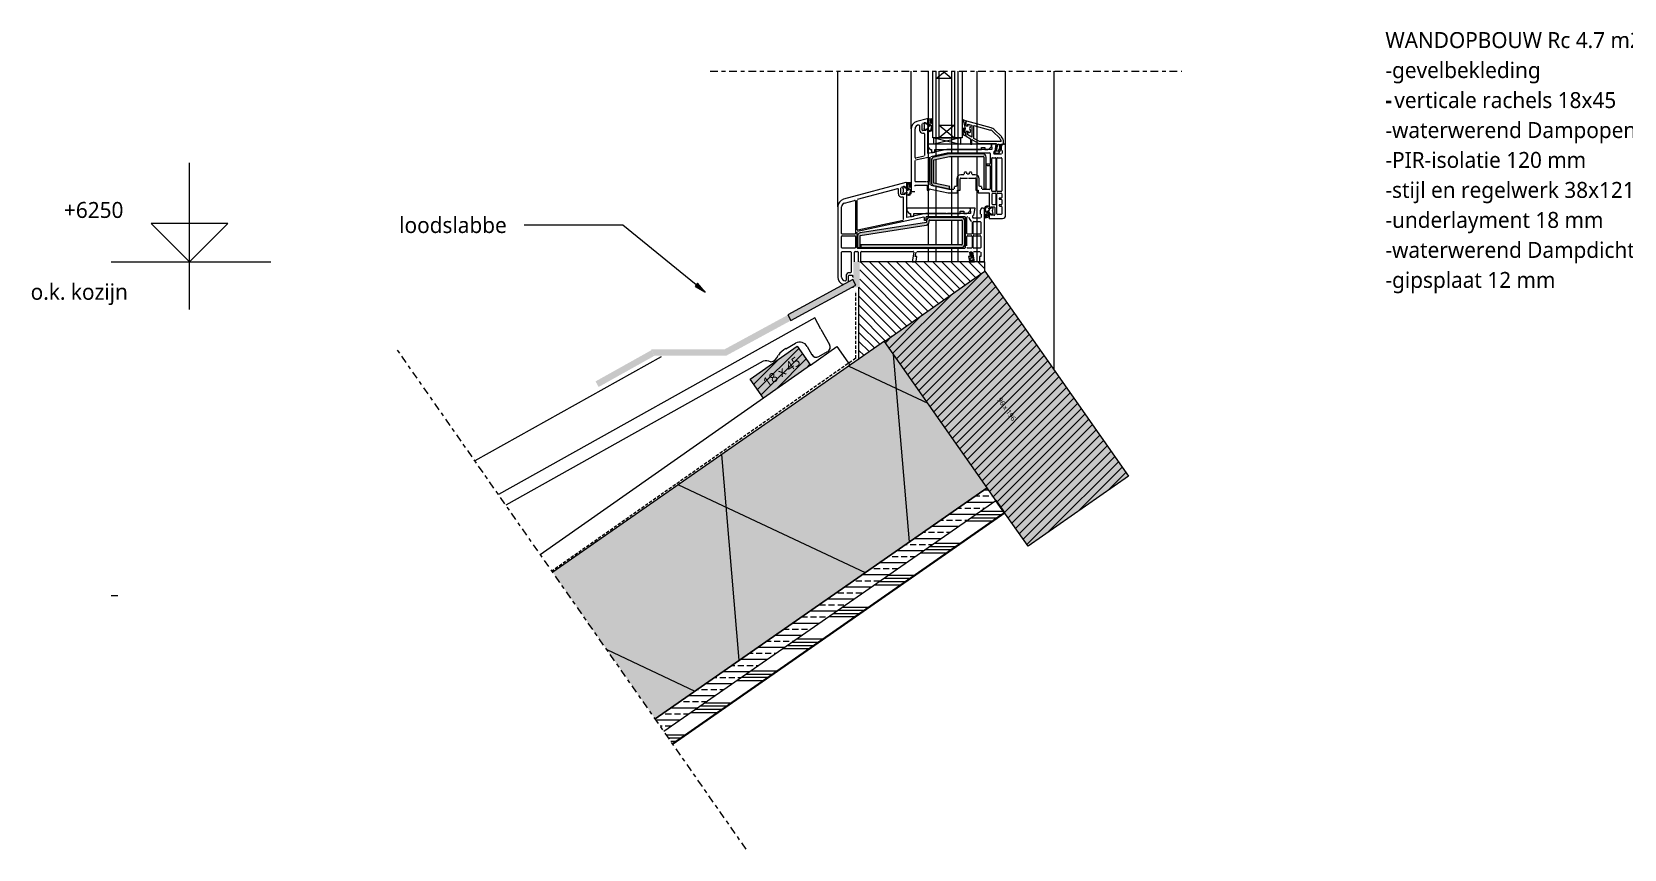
# Model space of a CAD drawing. Header units: millimetres. Extents: x 1813 to 34621, y -2347 to 13791.
# Drawn here: x 2631 to 3878, y -2347 to -1707 of the extents above; entities that cross this region are included whole.
import ezdxf

# ---------------------------------------------------------------- set-up
doc = ezdxf.new("R2010")
doc.units = ezdxf.units.MM
doc.linetypes.add('MV_center', pattern=[15, 6, -3, 3, -3])
doc.linetypes.add('MV_hidden', pattern=[3.75, 2.5, -1.25])
for name, color, linetype, lineweight in [('A-ANNO-NOTE', 131, 'Continuous', 18), ('A-DETL', 90, 'Continuous', 13), ('A-DETL-GENF', 92, 'Continuous', 18), ('A-DETL-MEDM', 33, 'Continuous', 18), ('A-DETL-THIN', 151, 'Continuous', 18), ('G-ANNO-TEXT', 231, 'Continuous', 13)]:
    doc.layers.add(name, color=color, linetype=linetype, lineweight=lineweight)
doc.styles.add('Segoe UI', font='segoeui.ttf', dxfattribs={"height": 7.5})
doc.styles.add('Segoe UI_1', font='segoeui.ttf', dxfattribs={"height": 4})
doc.styles.add('Segoe UI_3', font='segoeui.ttf', dxfattribs={"height": 12.5})
doc.styles.add('Segoe UI_B', font='segoeui.ttf', dxfattribs={"height": 12.5})

# ---------------------------------------------------------------- blocks, each defined once
blk = doc.blocks.new('31 dubbel_glas - Type 1-3439588-Details Verbouwingen')
at = {"layer": 'A-DETL-GENF', "lineweight": 13}
for p, q in [((16.4, 23), (27.6, 23)), ((16.4, 17), (27.6, 17)), ((29.6, 23), (46.4, 23)), ((29.6, 17), (49.1, 17)), ((51, 23), (165.8, 23)), ((51.1, 17), (75.6, 17)), ((77.6, 17), (96.7, 17)), ((98.8, 17), (165.8, 17)), ((160, 5), (160, 17)), ((160, 17), (165.8, 10.1)), ((27.6, 5), (16.4, 5)), ((27.6, 0), (16.4, 0)), ((49.1, 5), (29.6, 5)), ((49.1, 0), (29.6, 0)), ((98.9, 5), (51.1, 5)), ((98.9, 0), (51.1, 0)), ((165.8, 5), (100.9, 5)), ((165.8, 0), (100.9, 0)), ((160, 5), (165.8, 11.9))]:
    blk.add_line(p, q, dxfattribs=at)
blk = doc.blocks.new('42 isolatie - Type 1-V149-Details Verbouwingen')
at = {"layer": 'A-DETL-GENF'}
blk.add_hatch(color=256, dxfattribs=at).paths.add_polyline_path([(50.9, 0.8), (367.7, 0.8), (367.2, 140.8), (50.6, 140.8), (50.8, 35.3)])
at = {"layer": 'A-DETL-GENF', "lineweight": 13}
h = blk.add_hatch(dxfattribs=at)
h.set_pattern_fill('FP_5', color=256, style=0, pattern_type=2)
h.set_pattern_definition([(60, (-857.8, 704), (-121.936, 70.4), []), (120, (-857.8, 704), (-121.936, -70.4), [])])
h.paths.add_polyline_path([(50.9, 0.8), (367.7, 0.8), (367.2, 140.8), (50.6, 140.8), (50.8, 35.3)])
at = {"layer": 'A-DETL-GENF'}
for p, q in [((367.3, 140.8), (50.6, 140.8)), ((367.3, 140.8), (50.6, 140.8)), ((50.9, 0.8), (367.7, 0.8))]:
    blk.add_line(p, q, dxfattribs=at)
blk = doc.blocks.new('00 hout_rechthoekig_sls - Vuren 96x196-V150-Details Verbouwingen')
at = {"layer": 'A-DETL-GENF', "lineweight": 13}
blk.add_hatch(color=256, dxfattribs=at).paths.add_polyline_path([(196, -96), (196, 0), (0, 0), (0, -96), (164, -96)])
at = {"layer": 'A-DETL-MEDM', "lineweight": 13}
h = blk.add_hatch(dxfattribs=at)
h.set_pattern_fill('FP_225', color=256, style=0, pattern_type=2)
h.set_pattern_definition([(100.004, (-3488.812, -1680.423), (-4.923978, -0.8685846), [])])
h.paths.add_polyline_path([(196, -96), (196, 0), (0, 0), (0, -96), (164, -96)])
at = {"layer": 'A-DETL-MEDM'}
for p, q in [((0, 0), (196, 0)), ((0, -96), (0, 0)), ((196, 0), (196, -96)), ((196, 0), (196, -96)), ((196, 0), (196, -96)), ((140.1, -96), (0, -96)), ((140.1, -96), (0, -96)), ((152.1, -96), (140.1, -96)), ((152.1, -96), (140.1, -96)), ((196, -96), (152.1, -96)), ((196, -96), (152.1, -96))]:
    blk.add_line(p, q, dxfattribs=at)
blk = doc.blocks.new('31 dubbel_glas - Type 1-V151-Details Verbouwingen')
at = {"layer": 'A-DETL-GENF', "lineweight": 13}
for p, q in [((67, 23), (119.3, 23)), ((67, 17), (119.3, 17)), ((109.3, 5), (109.3, 17)), ((109.3, 17), (119.3, 5)), ((109.3, 5), (119.3, 17)), ((119.3, 23), (119.3, 0)), ((119.3, 5), (67, 5)), ((119.3, 0), (67, 0))]:
    blk.add_line(p, q, dxfattribs=at)
blk = doc.blocks.new('33 sparing - Type 1-4933726-Details Verbouwingen')
at = {"layer": 'A-DETL-GENF'}
for p, q in [((0, 5), (21, 5)), ((0, 0), (0, 5)), ((0, 5), (21, 0)), ((21, 5), (0, 0)), ((21, 0), (0, 0)), ((21, 5), (21, 0))]:
    blk.add_line(p, q, dxfattribs=at)
blk = doc.blocks.new('21 Line_Finishing - Lead-V153-Details Verbouwingen')
at = {"layer": 'A-DETL-GENF', "lineweight": 13}
blk.add_hatch(color=256, dxfattribs=at).paths.add_polyline_path([(20, 1.9), (20, 5), (0, 5), (0, 0), (15, 0), (18.4, 1.9), (19.5, 0), (20, 0)])
blk = doc.blocks.new('21 Line_Finishing - Lead-V154-Details Verbouwingen')
at = {"layer": 'A-DETL-GENF', "lineweight": 13}
blk.add_hatch(color=256, dxfattribs=at).paths.add_polyline_path([(0, 0), (57.9, 0), (57.9, 5), (1.3, 5), (2.4, 4.4)])
blk = doc.blocks.new('21 Line_Finishing - Lead-3439738-Details Verbouwingen')
at = {"layer": 'A-DETL-GENF', "lineweight": 13}
blk.add_hatch(color=256, dxfattribs=at).paths.add_polyline_path([(0, 0), (0, -5), (58.5, -5), (58.5, -4.4), (56, 0)])
blk = doc.blocks.new('47 dakpan - Type 1-V155-Details Verbouwingen')
at = {"layer": 'A-DETL-GENF', "lineweight": 13}
blk.add_line((-115.9, 52.3), (-282.2, 66.9), dxfattribs=at)
at = {"layer": 'A-DETL-MEDM'}
for p, q in [((0.9, 10), (-281.8, 34.7)), ((-51.6, 4.5), (-281.7, 24.6)), ((-31.4, 2.7), (-22.6, 2)), ((0, 0), (0.9, 10)), ((-16.5, -5.2), (-17.2, -12.6)), ((0, 0), (-1.2, -13.9)), ((-13.5, -16.9), (-5.6, -17.6))]:
    blk.add_line(p, q, dxfattribs=at)
for centre, radius, start, end in [((-53.8, -2.7), 7.57, 28.5437, 72.5437), ((-43.9, 8), 7.82, 244.9241, 307.5926), ((-33.2, -14.1), 17, 83.7682, 110.274), ((-23.2, -4.7), 6.67, 355, 85), ((-13.2, -12.9), 4, 175, 265), ((-5.2, -13.6), 4, 265, 355)]:
    blk.add_arc(centre, radius, start, end, dxfattribs=at)
blk = doc.blocks.new('00 hout_rechthoekig_sls - Vuren Gewolmaniseerd 18x45-V156-Details Verbouwingen')
at = {"layer": 'A-DETL-GENF', "lineweight": 13}
blk.add_hatch(color=256, dxfattribs=at).paths.add_polyline_path([(0, -18), (45, -18), (45, 0), (0, 0)])
at = {"layer": 'A-DETL-MEDM', "lineweight": 13}
h = blk.add_hatch(dxfattribs=at)
h.set_pattern_fill('FP_226', color=256, style=0, pattern_type=2)
h.set_pattern_definition([(10, (-1480.966, 3452.882), (-0.868241, 4.924039), [])])
h.paths.add_polyline_path([(0, -18), (45, -18), (45, 0), (0, 0)])
at = {"layer": 'A-DETL-MEDM'}
for p, q in [((0, 0), (45, 0)), ((0, -18), (0, 0)), ((45, 0), (45, -18)), ((45, 0), (45, -18)), ((45, 0), (45, -18)), ((45, -18), (0, -18)), ((45, -18), (0, -18))]:
    blk.add_line(p, q, dxfattribs=at)
blk = doc.blocks.new('21 Line_Finishing - Lead-V157-Details Verbouwingen')
at = {"layer": 'A-DETL-GENF', "lineweight": 13}
blk.add_hatch(color=256, dxfattribs=at).paths.add_polyline_path([(50, 0), (0, 0), (0, -5), (50, -5)])
blk = doc.blocks.new('NLRS_00_DI_maskeer - Type 1-4234728-Details Verbouwingen')
at = {"layer": 'A-DETL-GENF', "linetype": 'MV_center'}
blk.add_line((-100, 0), (379.9, 0), dxfattribs=at)
blk = doc.blocks.new('NLRS_00_DI_maskeer - Type 1-5094344-Details Verbouwingen')
at = {"layer": 'A-DETL-GENF', "linetype": 'MV_center'}
blk.add_line((-100, 0), (269.5, 0), dxfattribs=at)

msp = doc.modelspace()

# ---------------------------------------------------------------- hatches: boundary and pattern name
at = {"layer": 'A-DETL-GENF'}
for points in [[(3378.5, -1830), (3378.5, -1805), (3378.4, -1804.3), (3378.2, -1803.7), (3377.8, -1803.2), (3377.2, -1802.8), (3376.6, -1802.6), (3376, -1802.5), (3349.4, -1802.5), (3337.5, -1805), (3336.9, -1805.2), (3336.4, -1805.5), (3336, -1805.9), (3335.7, -1806.4), (3335.6, -1806.9), (3335.5, -1807.5), (3335.5, -1825), (3335.6, -1825.5), (3335.7, -1826.1), (3336, -1826.6), (3336.4, -1826.9), (3336.9, -1827.2), (3337.5, -1827.4), (3349.5, -1830), (3349.9, -1828), (3337.5, -1825.4), (3337.5, -1807.1), (3349.6, -1804.5), (3376.1, -1804.5), (3376.3, -1804.6), (3376.5, -1804.8), (3376.5, -1805), (3376.5, -1830)], [(3359.2, -1875.8), (3359.8, -1875.7), (3360.4, -1875.4), (3360.9, -1875), (3361.3, -1874.5), (3361.6, -1873.9), (3361.7, -1873.3), (3361.7, -1854.8), (3361.6, -1854.1), (3361.3, -1853.5), (3360.9, -1853), (3360.4, -1852.6), (3359.8, -1852.4), (3359.2, -1852.3), (3334.2, -1852.3), (3333.5, -1852.4), (3332.9, -1852.6), (3332.4, -1853), (3332, -1853.5), (3331.7, -1854.1), (3331.7, -1854.8), (3331.7, -1856.3), (3279.8, -1864.4), (3279.2, -1864.6), (3278.7, -1864.9), (3278.3, -1865.3), (3277.9, -1865.8), (3277.7, -1866.3), (3277.7, -1866.9), (3277.7, -1875.8), (3279.7, -1875.8), (3279.7, -1866.5), (3331.5, -1858.3), (3332.1, -1858.2), (3332.6, -1857.9), (3333.1, -1857.5), (3333.4, -1857), (3333.6, -1856.4), (3333.7, -1855.8), (3333.7, -1854.6), (3333.8, -1854.4), (3334, -1854.3), (3334.2, -1854.3), (3359.3, -1854.3), (3359.5, -1854.4), (3359.6, -1854.6), (3359.7, -1854.8), (3359.6, -1873.4), (3359.5, -1873.6), (3359.3, -1873.8), (3359.2, -1873.8), (3280.2, -1873.8), (3280.2, -1875.8)], [(3225.4, -1933.1), (3276.3, -1905.4), (3273.9, -1901), (3223, -1928.7)]]:
    msp.add_hatch(color=7, dxfattribs=at).paths.add_polyline_path(points)
at = {"layer": 'A-DETL-GENF', "lineweight": 13}
h = msp.add_hatch(dxfattribs=at)
h.set_pattern_fill('FP_17', color=250, style=0, pattern_type=2)
h.set_pattern_definition([(135, (0, 0), (-3.535534, -3.535534), [])])
h.paths.add_polyline_path([(3278.5, -1963.5), (3299.1, -1949.1), (3377.5, -1894.3), (3377.5, -1887), (3279.4, -1887), (3279.4, -1907), (3278.5, -1907), (3278.5, -1949.1)])
h = msp.add_hatch(dxfattribs=at)
h.set_pattern_fill('FP_11', color=250, style=0, pattern_type=2)
h.set_pattern_definition([(0, (0, 0), (0, 9.476), []), (0, (0, 4.738), (0, 9.476), [4.738, -2.369])])
h.paths.add_polyline_path([(3126, -2254.8), (3386, -2073.9), (3379.2, -2064.1), (3119.1, -2245)])
h = msp.add_hatch(dxfattribs=at)
h.set_pattern_fill('FP_9', color=254, style=0, pattern_type=2)
h.set_pattern_definition([(0, (0, 10), (0, 25), []), (0, (0, 12.5), (0, 25), []), (0, (0, 15), (0, 25), []), (0, (0, 17.5), (0, 25), [])])
h.paths.add_polyline_path([(3132.9, -2264.7), (3392.9, -2083.8), (3386, -2073.9), (3126, -2254.8)])
at = {"layer": 'G-ANNO-TEXT'}
msp.add_hatch(color=39, dxfattribs=at).paths.add_polyline_path([(3158.4, -1910.7), (3152.4, -1903.8), (3150.4, -1906.3)])

# ---------------------------------------------------------------- linework, layer by layer
at = {"layer": 'A-DETL'}
for p, q in [((3262.2, -1843.9), (3262.2, -1737.6)), ((3319.7, -1782.9), (3319.7, -1737.6)), ((3371.3, -1802.5), (3371.3, -1737.6)), ((3393.7, -1814.5), (3393.7, -1737.6)), ((3332.7, -1778.3), (3331.7, -1779.3)), ((3331.7, -1782.8), (3332.7, -1783.8)), ((3332.1, -1780), (3333.6, -1778.5)), ((3333.5, -1783.4), (3332.3, -1782.2)), ((3332.4, -1781.6), (3335, -1779.8)), ((3334.8, -1779), (3332.5, -1780.7)), ((3332.7, -1775.5), (3332.7, -1778.3)), ((3336, -1775.1), (3332.9, -1775.3)), ((3333.6, -1778.5), (3333.6, -1776.1)), ((3333.8, -1776), (3334.7, -1775.9)), ((3371.3, -1887), (3371.3, -1804.5)), ((3316.2, -1828.3), (3315.2, -1829.3)), ((3315.2, -1832.8), (3316.2, -1833.8)), ((3315.6, -1830), (3317.1, -1828.5)), ((3316.9, -1833.4), (3315.7, -1832.2)), ((3318.3, -1829), (3315.9, -1830.7)), ((3315.9, -1831.6), (3318.5, -1829.8)), ((3316.2, -1825.5), (3316.2, -1828.3)), ((3319.4, -1825.1), (3316.3, -1825.3)), ((3317.1, -1828.5), (3317.1, -1826.1)), ((3317.2, -1826), (3318.1, -1825.9)), ((3380, -1844.9), (3381.2, -1846)), ((3381.7, -1845.5), (3380.7, -1844.5)), ((3381, -1846.6), (3378.4, -1848.4)), ((3378.6, -1849.2), (3381, -1847.6)), ((3379.7, -1852.3), (3378.8, -1852.4)), ((3381.3, -1848.3), (3379.8, -1849.8)), ((3379.8, -1849.8), (3379.8, -1852.1)), ((3380.7, -1850), (3381.7, -1849)), ((3380.7, -1852.8), (3380.7, -1850)), ((3261.5, -1953.4), (3271.8, -1968.2)), ((3379.2, -2064.1), (3119.1, -2245)), ((3386, -2073.9), (3379.2, -2064.1)), ((3126, -2254.8), (3386, -2073.9))]:
    msp.add_line(p, q, dxfattribs=at)
at = {"layer": 'A-DETL', "lineweight": 18}
for p, q in [((3431.7, -1971.7), (3431.7, -1737.6)), ((3319.7, -1782.9), (3319.7, -1832)), ((3322.7, -1805.3), (3322.7, -1782.9)), ((3332.1, -1775), (3324.2, -1777.1)), ((3326.2, -1780.4), (3326.2, -1783.8)), ((3328.2, -1783.8), (3328.2, -1779)), ((3328.6, -1778.5), (3331.2, -1777.8)), ((3331.2, -1777.8), (3331.2, -1779.3)), ((3331.2, -1782.8), (3331.2, -1784.3)), ((3331.7, -1779.3), (3332.7, -1778.3)), ((3332.7, -1783.8), (3331.7, -1782.8)), ((3332.7, -1778.3), (3332.7, -1775.5)), ((3332.7, -1802.3), (3332.7, -1783.8)), ((3360.2, -1776.7), (3361.2, -1778)), ((3363, -1777), (3360.9, -1776)), ((3362.6, -1777.5), (3362.6, -1780)), ((3362.6, -1780), (3362.6, -1777.5)), ((3362.6, -1780), (3363.6, -1781)), ((3363.6, -1781), (3362.6, -1780)), ((3382.3, -1782.1), (3363.2, -1777)), ((3364.1, -1781), (3364.1, -1779.1)), ((3364.1, -1779.1), (3367.1, -1779.9)), ((3367.1, -1779.9), (3367.1, -1789.3)), ((3368.9, -1790.4), (3368.9, -1780.4)), ((3368.9, -1780.4), (3381.8, -1783.8)), ((3390.4, -1789), (3384.9, -1783.6)), ((3331.2, -1784.3), (3328.7, -1784.3)), ((3328.7, -1786.3), (3329.7, -1786.3)), ((3330.2, -1786.8), (3330.2, -1803.9)), ((3379.7, -1795), (3332.7, -1795)), ((3332.7, -1795), (3332.7, -1797.1)), ((3360.4, -1787.1), (3360.9, -1787.8)), ((3361.6, -1785), (3361.6, -1786.4)), ((3363.6, -1784.5), (3362.6, -1785.5)), ((3362.6, -1785.5), (3363.6, -1784.5)), ((3362.6, -1785.5), (3362.6, -1788.3)), ((3362.6, -1788.1), (3362.6, -1785.5)), ((3362.9, -1788.7), (3366.1, -1790.6)), ((3364.1, -1787.6), (3364.1, -1784.5)), ((3367.1, -1789.3), (3364.1, -1787.6)), ((3366.1, -1790.6), (3366.1, -1795)), ((3366.1, -1795), (3367.1, -1795)), ((3367.1, -1795), (3367.1, -1791.2)), ((3367.1, -1791.2), (3372.8, -1794.5)), ((3373.2, -1792.9), (3368.9, -1790.4)), ((3372.8, -1794.5), (3386.4, -1794.5)), ((3390.3, -1792.9), (3373.2, -1792.9)), ((3382.5, -1795), (3379.7, -1795)), ((3386.4, -1795), (3382.5, -1795)), ((3382.5, -1795), (3382.8, -1799.1)), ((3382.6, -1796.7), (3382.5, -1795)), ((3383.7, -1784.9), (3389.1, -1790.3)), ((3386.4, -1794.5), (3385.2, -1801.4)), ((3385.5, -1800.5), (3386.4, -1795)), ((3386.5, -1800.7), (3387.6, -1795)), ((3387.6, -1795), (3388.7, -1795)), ((3388.7, -1795), (3389, -1798.2)), ((3390.3, -1798.5), (3389.9, -1794.9)), ((3389.9, -1794.9), (3392.1, -1795)), ((3391.2, -1795), (3390.2, -1796.8)), ((3392.7, -1795), (3391.2, -1795)), ((3392.1, -1795), (3392.1, -1793.3)), ((3393.7, -1850.5), (3393.7, -1796)), ((3322.7, -1823.8), (3322.7, -1807.6)), ((3323.1, -1807.1), (3332.9, -1805)), ((3329.8, -1804.4), (3323.3, -1805.8)), ((3332.7, -1797.1), (3334.7, -1799.1)), ((3347.7, -1799.1), (3332.7, -1802.3)), ((3333.5, -1805.5), (3333.5, -1823.8)), ((3334.7, -1799.1), (3335.7, -1799.1)), ((3334.7, -1826.8), (3334.7, -1805)), ((3335.1, -1804.5), (3348, -1801.8)), ((3335.5, -1807.5), (3335.5, -1825)), ((3335.7, -1799.1), (3335.7, -1801.7)), ((3335.7, -1801.7), (3338.2, -1801.2)), ((3349.4, -1802.5), (3337.5, -1805)), ((3337.5, -1807.1), (3349.6, -1804.5)), ((3337.5, -1825.4), (3337.5, -1807.1)), ((3338.2, -1801.2), (3338.2, -1799.1)), ((3338.2, -1799.1), (3374.7, -1799.1)), ((3382.8, -1799.1), (3347.7, -1799.1)), ((3348, -1801.8), (3381.1, -1801.8)), ((3376, -1802.5), (3349.4, -1802.5)), ((3349.6, -1804.5), (3376, -1804.5)), ((3374.7, -1799.1), (3374.7, -1797.5)), ((3374.7, -1797.5), (3377.5, -1797.5)), ((3376.5, -1805), (3376.5, -1830)), ((3377.5, -1797.5), (3377.5, -1799.1)), ((3377.5, -1799.1), (3379.7, -1799.1)), ((3378.5, -1830), (3378.5, -1805)), ((3380.2, -1799.1), (3382.6, -1796.7)), ((3381.6, -1802.3), (3381.6, -1810)), ((3382.8, -1831.5), (3382.8, -1806)), ((3383.3, -1805.5), (3385.4, -1805.5)), ((3390.4, -1802.8), (3384.8, -1802.8)), ((3385.7, -1802), (3388.3, -1802)), ((3385.9, -1806), (3385.9, -1831.5)), ((3386.7, -1831.5), (3386.7, -1806)), ((3387.2, -1805.5), (3390.2, -1805.5)), ((3389, -1798.2), (3387.4, -1801)), ((3388.3, -1802), (3390.3, -1798.5)), ((3390.2, -1796.8), (3390.2, -1799.8)), ((3390.7, -1806), (3390.7, -1831.5)), ((3390.9, -1799.8), (3390.9, -1802.3)), ((2754.4, -1924.4), (2754.4, -1809.4)), ((3361, -1818.8), (3358.6, -1818.8)), ((3361.2, -1817), (3361.2, -1818.5)), ((3363, -1816.8), (3361.5, -1816.8)), ((3363.2, -1818.2), (3363.2, -1817)), ((3365, -1818.5), (3363.5, -1818.5)), ((3365.2, -1817), (3365.2, -1818.2)), ((3367, -1816.8), (3365.5, -1816.8)), ((3367.2, -1818.5), (3367.2, -1817)), ((3369.8, -1818.8), (3367.5, -1818.8)), ((3381.1, -1810.5), (3379.3, -1810.5)), ((3379.3, -1811.5), (3381.1, -1811.5)), ((3381.6, -1812), (3381.6, -1829.8)), ((3315.5, -1825), (3266.6, -1838.1)), ((3309, -1829.8), (3277.5, -1838.3)), ((3309.7, -1833.8), (3309.7, -1830.3)), ((3311.7, -1833.8), (3311.7, -1829)), ((3312, -1828.5), (3314.7, -1827.8)), ((3314.7, -1827.8), (3314.7, -1829.3)), ((3314.7, -1832.8), (3314.7, -1834.3)), ((3315.2, -1829.3), (3316.2, -1828.3)), ((3316.2, -1833.8), (3315.2, -1832.8)), ((3316.2, -1828.3), (3316.2, -1825.5)), ((3319.7, -1832), (3322.5, -1832)), ((3322.7, -1827.8), (3322.7, -1827)), ((3322.7, -1827), (3332.2, -1827)), ((3331.1, -1824.3), (3323.2, -1824.3)), ((3333, -1824.3), (3331.7, -1824.3)), ((3332.2, -1827), (3332.2, -1831)), ((3332.2, -1831), (3333.7, -1831)), ((3333.7, -1831), (3333.7, -1829.8)), ((3333.7, -1829.8), (3348.8, -1833)), ((3349.1, -1830.3), (3335.1, -1827.3)), ((3349.9, -1828), (3337.5, -1825.4)), ((3337.5, -1827.4), (3349.5, -1830)), ((3348.8, -1833), (3356.1, -1833)), ((3353.2, -1830.3), (3349.1, -1830.3)), ((3349.5, -1830), (3349.9, -1828)), ((3353.4, -1828.3), (3353.4, -1830)), ((3355.2, -1828.1), (3353.7, -1828.1)), ((3355.4, -1822), (3355.4, -1827.8)), ((3356.1, -1833), (3356.1, -1830.8)), ((3356.1, -1830.8), (3358.1, -1830.8)), ((3358.1, -1830.8), (3358.1, -1822)), ((3358.6, -1821.5), (3363.9, -1821.5)), ((3364.6, -1821.5), (3369.8, -1821.5)), ((3370.3, -1822), (3370.3, -1830.8)), ((3370.3, -1830.8), (3372.3, -1830.8)), ((3372.3, -1830.8), (3372.3, -1833)), ((3372.3, -1833), (3380.7, -1833)), ((3373, -1827.8), (3373, -1822)), ((3374.8, -1828.1), (3373.3, -1828.1)), ((3375, -1830), (3375, -1828.3)), ((3381.1, -1830.3), (3375.3, -1830.3)), ((3376.5, -1830), (3378.5, -1830)), ((3380.7, -1833), (3380.7, -1844.5)), ((3385.4, -1832), (3383.3, -1832)), ((3383.7, -1833.4), (3385.4, -1833.4)), ((3390.2, -1832), (3387.2, -1832)), ((3387.2, -1833.4), (3390.2, -1833.4)), ((3262.2, -1843.9), (3262.2, -1899)), ((3265.2, -1864.9), (3265.2, -1843.9)), ((3267.4, -1841), (3275.3, -1838.9)), ((3276, -1839.4), (3276, -1864.9)), ((3277.2, -1838.8), (3277.2, -1861.5)), ((3314.7, -1834.3), (3312.2, -1834.3)), ((3313.2, -1836.3), (3312.2, -1836.3)), ((3313.7, -1853.9), (3313.7, -1836.8)), ((3316.2, -1852.3), (3316.2, -1833.8)), ((3363.2, -1845), (3316.2, -1845)), ((3316.2, -1845), (3316.2, -1847.1)), ((3365.9, -1845), (3363.2, -1845)), ((3366.1, -1846.7), (3365.9, -1845)), ((3369.9, -1845), (3365.9, -1845)), ((3365.9, -1845), (3366.3, -1849.1)), ((3368.9, -1850.5), (3369.9, -1845)), ((3374.7, -1845), (3373.7, -1846.8)), ((3376.2, -1845), (3374.7, -1845)), ((3377.2, -1887), (3377.2, -1846)), ((3380.7, -1844.5), (3381.7, -1845.5)), ((3382.2, -1845.5), (3382.2, -1844)), ((3382.2, -1844), (3384.7, -1844)), ((3383.2, -1841.9), (3383.2, -1833.9)), ((3385.4, -1842.4), (3383.7, -1842.4)), ((3385.2, -1844.5), (3385.2, -1850.1)), ((3385.9, -1833.9), (3385.9, -1841.9)), ((3386.7, -1849.5), (3386.7, -1833.9)), ((3390.2, -1837.1), (3389.1, -1837.1)), ((3389.1, -1838.1), (3390.2, -1838.1)), ((3390.2, -1842.4), (3389.1, -1842.4)), ((3389.1, -1843.4), (3390.2, -1843.4)), ((3390.7, -1833.9), (3390.7, -1836.6)), ((3390.7, -1838.6), (3390.7, -1841.9)), ((3390.7, -1843.9), (3390.7, -1849.5)), ((2784.4, -1857), (2724.4, -1857)), ((2724.4, -1857), (2754.4, -1887)), ((2754.4, -1887), (2784.4, -1857)), ((3329.6, -1852.2), (3277.6, -1863.2)), ((3277.8, -1862), (3313.3, -1854.4)), ((3279.7, -1866.5), (3331.5, -1858.3)), ((3331.7, -1856.3), (3279.8, -1864.4)), ((3316.2, -1847.1), (3318.2, -1849.1)), ((3331.2, -1849.1), (3316.2, -1852.3)), ((3318.2, -1849.1), (3319.2, -1849.1)), ((3319.2, -1849.1), (3319.2, -1851.7)), ((3319.2, -1851.7), (3321.7, -1851.2)), ((3321.7, -1851.2), (3321.7, -1849.1)), ((3321.7, -1849.1), (3358.2, -1849.1)), ((3330.2, -1854.8), (3330.2, -1852.7)), ((3331.2, -1854.8), (3330.2, -1854.8)), ((3347.2, -1849.1), (3331.2, -1849.1)), ((3331.2, -1852.3), (3331.2, -1854.8)), ((3361.7, -1851.8), (3331.7, -1851.8)), ((3331.7, -1854.8), (3331.7, -1856.3)), ((3333.7, -1855.8), (3333.7, -1854.8)), ((3359.2, -1852.3), (3334.2, -1852.3)), ((3334.2, -1854.3), (3359.2, -1854.3)), ((3366.3, -1849.1), (3348.2, -1849.1)), ((3358.2, -1849.1), (3358.2, -1847.5)), ((3358.2, -1847.5), (3361, -1847.5)), ((3359.7, -1854.8), (3359.7, -1873.3)), ((3361, -1847.5), (3361, -1849.1)), ((3361, -1849.1), (3363.2, -1849.1)), ((3361.7, -1873.3), (3361.7, -1854.8)), ((3362.2, -1875.8), (3362.2, -1852.3)), ((3363.4, -1864.9), (3363.4, -1852.3)), ((3363.7, -1849.1), (3366.1, -1846.7)), ((3367.4, -1855.7), (3367.4, -1864.9)), ((3373.9, -1852.8), (3368.2, -1852.8)), ((3368.2, -1864.9), (3368.2, -1856)), ((3368.7, -1855.5), (3373.7, -1855.5)), ((3373.7, -1846.8), (3373.7, -1849.8)), ((3374.2, -1856), (3374.2, -1864.9)), ((3374.4, -1849.8), (3374.4, -1852.3)), ((3381.7, -1849), (3380.7, -1850)), ((3380.7, -1850), (3380.7, -1853)), ((3380.7, -1853), (3391.2, -1853)), ((3382.2, -1850.6), (3382.2, -1849)), ((3384.7, -1850.6), (3382.2, -1850.6)), ((3390.2, -1850), (3387.2, -1850)), ((3265.2, -1875.8), (3265.2, -1867.1)), ((3275.5, -1865.4), (3265.7, -1865.4)), ((3265.7, -1866.6), (3275.5, -1866.6)), ((3276, -1867.1), (3276, -1875.8)), ((3277.2, -1863.7), (3277.2, -1875.8)), ((3277.7, -1866.9), (3277.7, -1875.8)), ((3279.7, -1875.8), (3279.7, -1866.5)), ((3363.4, -1874.6), (3363.4, -1867.1)), ((3366.9, -1865.4), (3363.9, -1865.4)), ((3363.9, -1866.6), (3366.9, -1866.6)), ((3367.4, -1867.1), (3367.4, -1875.8)), ((3368.2, -1875.8), (3368.2, -1867.1)), ((3373.7, -1865.4), (3368.7, -1865.4)), ((3368.7, -1866.6), (3373.7, -1866.6)), ((3374.2, -1867.1), (3374.2, -1875.8)), ((3265.2, -1899), (3265.2, -1879.5)), ((3275.5, -1876.3), (3265.7, -1876.3)), ((3265.7, -1879), (3272.2, -1879)), ((3272.7, -1879.5), (3272.7, -1895.1)), ((3275.2, -1887), (3275.2, -1879.5)), ((3275.7, -1879), (3277.7, -1879)), ((3277.7, -1875.8), (3279.7, -1875.8)), ((3277.7, -1876.3), (3361.7, -1876.3)), ((3278.2, -1879.5), (3278.2, -1887)), ((3359.2, -1873.8), (3280.2, -1873.8)), ((3280.2, -1873.8), (3280.2, -1875.8)), ((3280.2, -1875.8), (3359.2, -1875.8)), ((3280.2, -1887), (3280.2, -1879.5)), ((3280.7, -1879), (3321.2, -1879)), ((3321.7, -1879.6), (3320.4, -1887)), ((3322.9, -1883), (3323.5, -1879.5)), ((3324.2, -1883), (3322.9, -1883)), ((3323.5, -1886.6), (3324.2, -1883)), ((3324.1, -1879), (3364.7, -1879)), ((3366.9, -1876.3), (3363.9, -1876.3)), ((3365.9, -1883), (3364.7, -1883)), ((3364.7, -1883), (3365.3, -1886.6)), ((3365.3, -1879.5), (3365.9, -1883)), ((3367.1, -1884), (3366.2, -1879)), ((3366.9, -1879), (3368.2, -1886)), ((3369.4, -1887), (3368, -1879.5)), ((3368.4, -1879), (3373.7, -1879)), ((3373.7, -1876.3), (3368.7, -1876.3)), ((3374.2, -1883), (3373.2, -1883)), ((3373.2, -1883), (3373.2, -1887)), ((3374.2, -1879.5), (3374.2, -1883)), ((2693, -1887), (2818, -1887)), ((3272.2, -1895.6), (3271.2, -1895.6)), ((3279.4, -1887), (3280.2, -1887)), ((3320.4, -1887), (3323, -1887)), ((3366.2, -1886), (3365.8, -1884)), ((3365.8, -1884), (3367.1, -1884)), ((3365.8, -1887), (3369.4, -1887)), ((3368.2, -1886), (3366.2, -1886)), ((3373.2, -1887), (3377.2, -1887)), ((3273.9, -1901), (3223, -1928.7)), ((3225.4, -1933.1), (3276.3, -1905.4)), ((3266.6, -1904.8), (3266.8, -1904.9)), ((3268.7, -1898.1), (3268.7, -1901.5)), ((3270.7, -1902.8), (3270.7, -1898.1)), ((3271.2, -1897.6), (3273.7, -1897.6)), ((3273.7, -1897.6), (3273.7, -1899.1)), ((3273.8, -1906.8), (3274.5, -1907)), ((3276.3, -1905.4), (3273.9, -1901)), ((3274.2, -1899.1), (3274.4, -1898.9)), ((3223, -1928.7), (3225.4, -1933.1)), ((3240.8, -1967.9), (3261.5, -1953.4)), ((3029.1, -2116.2), (3204, -1993.7)), ((2693, -2148.5), (2698.3, -2148.5))]:
    msp.add_line(p, q, dxfattribs=at)
at = {"layer": 'A-DETL', "linetype": 'MV_hidden', "lineweight": 18}
for q in [(3276.3, -1910), (3038.3, -2129.3)]:
    msp.add_line((3276.3, -1962.6), q, dxfattribs=at)
at = {"layer": 'A-DETL', "lineweight": 35}
for p, q in [((3392.9, -2083.8), (3386, -2073.9)), ((3132.9, -2264.7), (3392.9, -2083.8))]:
    msp.add_line(p, q, dxfattribs=at)
at = {"layer": 'A-DETL', "lineweight": 18}
for centre, radius, start, end in [((3325.7, -1782.9), 6, 104.9996, 180), ((3325.7, -1782.9), 3, 90, 180), ((3325.7, -1780.4), 0.5, 360, 90), ((3328.7, -1783.8), 2.5, 180, 270), ((3328.7, -1783.8), 0.5, 180, 270), ((3332.2, -1775.5), 0.5, 0, 104.9996), ((3360.6, -1776.4), 0.494, 60.0258, 211.1785), ((3375.6, -1784.2), 15.4, 172.2923, 190.8695), ((3345, -1782.1), 16.7, 5.8112, 14.2165), ((3369.8, -1783.8), 8.62, 169.1393, 195.4159), ((3357.4, -1782.7), 4.81, 330.946, 28.7114), ((3363.1, -1777.5), 0.5, 75.0004, 180), ((3365.1, -1780.6), 1.03, 334.8309, 168.5445), ((3367.6, -1782.6), 2.16, 134.5045, 228.3537), ((3380.7, -1787.9), 4.2, 45, 75.0004), ((3380.7, -1787.9), 6, 45, 75.0004), ((3329.7, -1786.8), 0.5, 0, 90), ((3362.5, -1785.5), 2.81, 239.3047, 268.7103), ((3365.2, -1784.8), 1.09, 178.4079, 31.9792), ((3386.1, -1793.3), 4.2, 5.697, 45), ((3386.1, -1793.3), 6, 0, 45), ((3392.7, -1796), 1, 0, 90), ((3323.2, -1805.3), 0.5, 180, 281.9998), ((3333, -1805.5), 0.5, 0, 101.9998), ((3338, -1807.5), 2.5, 101.9998, 180), ((3376, -1805), 2.5, 0, 90), ((3376, -1805), 0.5, 0, 90), ((3381.1, -1802.3), 0.5, 0, 90), ((3383.3, -1806), 0.5, 90, 180), ((3385.5, -1801.7), 1.25, 91.5384, 237.1391), ((3385.7, -1801.5), 0.5, 170, 270), ((3385.4, -1806), 0.5, 0, 90), ((3387.2, -1806), 0.5, 90, 180), ((3390.2, -1806), 0.5, 0, 90), ((3358.6, -1822), 3.2, 90, 180), ((3369.8, -1822), 3.2, 0, 90), ((3379.3, -1811), 0.5, 90, 270), ((3381.1, -1810), 0.5, 270, 0), ((3381.1, -1812), 0.5, 0, 90), ((3309.2, -1830.3), 0.5, 0, 105), ((3315.7, -1825.5), 0.5, 0, 105), ((3323.2, -1823.8), 0.5, 180, 270), ((3333, -1823.8), 0.5, 270, 0), ((3338, -1825), 2.5, 180, 258.0002), ((3358.6, -1822), 0.5, 90, 180), ((3369.8, -1822), 0.5, 0, 90), ((3381.1, -1829.8), 0.5, 270, 0), ((3383.3, -1831.5), 0.5, 180, 270), ((3383.7, -1833.9), 0.5, 90, 180), ((3385.4, -1831.5), 0.5, 270, 0), ((3385.4, -1833.9), 0.5, 0, 90), ((3387.2, -1831.5), 0.5, 180, 270), ((3387.2, -1833.9), 0.5, 90, 180), ((3390.2, -1831.5), 0.5, 270, 0), ((3390.2, -1833.9), 0.5, 0, 90), ((3268.2, -1843.9), 6, 105, 180), ((3268.2, -1843.9), 3, 105, 180), ((3275.5, -1839.4), 0.5, 0, 105), ((3312.2, -1833.8), 2.5, 180, 270), ((3312.2, -1833.8), 0.5, 180, 270), ((3313.2, -1836.8), 0.5, 0, 90), ((3376.2, -1846), 1, 0, 90), ((3383.7, -1841.9), 0.5, 180, 270), ((3384.7, -1844.5), 0.5, 0, 90), ((3385.4, -1841.9), 0.5, 270, 0), ((3389.1, -1837.6), 0.5, 90, 180), ((3389.1, -1837.6), 0.5, 180, 270), ((3389.1, -1842.9), 0.5, 90, 180), ((3389.1, -1842.9), 0.5, 180, 270), ((3390.2, -1836.6), 0.5, 270, 0), ((3390.2, -1838.6), 0.5, 0, 90), ((3390.2, -1841.9), 0.5, 270, 0), ((3390.2, -1843.9), 0.5, 0, 90), ((3329.7, -1852.7), 0.5, 0, 102), ((3331.7, -1852.3), 0.5, 90, 180), ((3331.2, -1855.8), 2.5, 278.9451, 0), ((3334.2, -1854.8), 2.5, 90, 180), ((3334.2, -1854.8), 0.5, 90, 180), ((3359.2, -1854.8), 2.5, 360, 90), ((3359.2, -1854.8), 0.5, 0, 90), ((3361.7, -1852.3), 0.5, 0, 90), ((3363.9, -1852.3), 0.5, 90, 180), ((3368.9, -1851.7), 3.95, 187.0997, 242.4242), ((3368.9, -1851.7), 1.25, 91.3689, 237.1401), ((3368.7, -1856), 0.5, 90, 180), ((3373.7, -1856), 0.5, 0, 90), ((3384.7, -1850.1), 0.5, 270, 0), ((3387.2, -1849.5), 0.5, 180, 270), ((3390.2, -1849.5), 0.5, 270, 0), ((3391.2, -1850.5), 2.5, 270, 0), ((3265.7, -1864.9), 0.5, 180, 270), ((3265.7, -1867.1), 0.5, 90, 180), ((3275.5, -1864.9), 0.5, 270, 0), ((3275.5, -1867.1), 0.5, 0, 90), ((3277.7, -1861.5), 0.5, 180, 282), ((3280.2, -1866.9), 2.5, 98.9451, 180), ((3363.9, -1864.9), 0.5, 180, 270), ((3363.9, -1867.1), 0.5, 90, 180), ((3366.9, -1864.9), 0.5, 270, 0), ((3366.9, -1867.1), 0.5, 0, 90), ((3368.7, -1864.9), 0.5, 180, 270), ((3368.7, -1867.1), 0.5, 90, 180), ((3373.7, -1864.9), 0.5, 270, 0), ((3373.7, -1867.1), 0.5, 0, 90), ((3265.7, -1875.8), 0.5, 180, 270), ((3265.7, -1879.5), 0.5, 90, 180), ((3272.2, -1879.5), 0.5, 0, 90), ((3275.7, -1879.5), 0.5, 90, 180), ((3275.5, -1875.8), 0.5, 270, 0), ((3277.7, -1875.8), 0.5, 180, 270), ((3277.7, -1879.5), 0.5, 0, 90), ((3280.7, -1879.5), 0.5, 90, 180), ((3321.2, -1879.5), 0.5, 350, 90), ((3359.2, -1873.3), 0.5, 270, 0), ((3359.2, -1873.3), 2.5, 270, 360), ((3361.7, -1875.8), 0.5, 270, 0), ((3363.9, -1875.8), 0.5, 180, 270), ((3366.9, -1875.8), 0.5, 270, 0), ((3368.7, -1875.8), 0.5, 180, 270), ((3373.7, -1875.8), 0.5, 270, 0), ((3271.2, -1898.1), 2.5, 90, 180), ((3272.2, -1895.1), 0.5, 270, 0), ((3268.2, -1899), 6, 180, 255), ((3268.2, -1899), 3, 180, 270), ((3268.2, -1901.5), 0.5, 270, 0), ((3271.2, -1898.1), 0.5, 90, 180)]:
    msp.add_arc(centre, radius, start, end, dxfattribs=at)
at = {"layer": 'A-DETL'}
for centre, radius, start, end in [((3330.5, -1778.8), 0.75, 0, 204.9783), ((3330.5, -1783.3), 0.75, 155.0217, 0), ((3326, -1781), 4.23, 332.8319, 27.1681), ((3334.2, -1782.8), 2.06, 229.9563, 14.7615), ((3334.1, -1782.8), 1.42, 254.0547, 12.2011), ((3336.1, -1777.7), 1.5, 127.2978, 215.0356), ((3334.8, -1776.3), 0.415, 330.6722, 114.2174), ((3335.6, -1777.6), 0.479, 98.5889, 223.6121), ((3334.7, -1779.4), 1.51, 1.9994, 68.9165), ((3349.1, -1780.7), 13.8, 177.2263, 187.4379), ((3335.9, -1775.9), 0.289, 83.8802, 254.8705), ((3335.4, -1776.6), 0.6, 280.638, 28.1895), ((3336, -1775.4), 0.25, 265.3036, 90), ((3341.6, -1780.4), 5.42, 168.4397, 179.8994), ((3349.7, -1780.7), 13.6, 178.8684, 186.8794), ((3313.9, -1828.8), 0.75, 0, 204.9783), ((3309.5, -1831), 4.23, 332.8319, 27.1681), ((3313.9, -1833.3), 0.75, 155.0217, 0), ((3317.7, -1832.8), 2.06, 229.9563, 14.7615), ((3317.5, -1832.8), 1.42, 254.0547, 12.2011), ((3319.5, -1827.7), 1.5, 127.2978, 215.0356), ((3318.2, -1826.3), 0.415, 330.6722, 114.2174), ((3319.1, -1827.6), 0.479, 98.5889, 223.6121), ((3318.2, -1829.4), 1.51, 1.9994, 68.9165), ((3332.6, -1830.7), 13.8, 177.2263, 187.4379), ((3318.9, -1826.6), 0.6, 280.638, 28.1895), ((3319.4, -1825.9), 0.289, 83.8802, 254.8705), ((3319.4, -1825.4), 0.25, 265.3036, 90), ((3325, -1830.4), 5.42, 165.9148, 179.8994), ((3333.1, -1830.7), 13.6, 178.8684, 186.8794), ((3379.2, -1845.4), 2.06, 49.9563, 194.7615), ((3363.8, -1847.6), 13.6, 358.8684, 6.8794), ((3379.4, -1845.5), 1.42, 74.0547, 192.2011), ((3364.3, -1847.6), 13.8, 357.2263, 7.4379), ((3383, -1845), 0.75, 335.0217, 180), ((3387.4, -1847.2), 4.23, 152.8319, 207.1681), ((3371.9, -1847.8), 5.42, 348.4397, 359.8994), ((3378.7, -1848.9), 1.51, 181.9994, 248.9165), ((3377.5, -1852.9), 0.25, 85.3036, 270), ((3378, -1851.7), 0.6, 100.638, 208.1895), ((3377.5, -1852.3), 0.289, 263.8802, 74.8705), ((3377.8, -1850.6), 0.479, 278.5889, 43.6121), ((3378.6, -1852), 0.415, 150.6722, 294.2174), ((3377.4, -1850.6), 1.5, 307.2978, 35.0356), ((3383, -1849.5), 0.75, 180, 24.9783)]:
    msp.add_arc(centre, radius, start, end, dxfattribs=at)
at = {"layer": 'A-DETL-THIN'}
for p, q in [((3377.5, -1887), (3279.4, -1887)), ((3377.5, -1894.3), (3377.5, -1887)), ((3278.5, -1907), (3278.5, -1963.5))]:
    msp.add_line(p, q, dxfattribs=at)
at = {"layer": 'G-ANNO-TEXT', "color": 39}
for p, q in [((3093.8, -1858.3), (3016.5, -1858.3)), ((3158.4, -1910.7), (3093.8, -1858.3)), ((3152.4, -1903.8), (3150.4, -1906.3)), ((3150.4, -1906.3), (3158.4, -1910.7)), ((3158.4, -1910.7), (3152.4, -1903.8))]:
    msp.add_line(p, q, dxfattribs=at)

# ---------------------------------------------------------------- block references
at = {"layer": 'A-DETL-GENF', "linetype": 'MV_center'}
msp.add_blockref('NLRS_00_DI_maskeer - Type 1-5094344-Details Verbouwingen', (3262.2, -1737.6), dxfattribs=at)
at = {"layer": 'A-DETL-GENF', "lineweight": 13}
for name, p, rotation in [('31 dubbel_glas - Type 1-3439588-Details Verbouwingen', (3356.3, -1903.4), 89.99999999999982), ('31 dubbel_glas - Type 1-V151-Details Verbouwingen', (3336.6, -1670.6), 270), ('21 Line_Finishing - Lead-V153-Details Verbouwingen', (3274.4, -1887), 270), ('21 Line_Finishing - Lead-V154-Details Verbouwingen', (3174.6, -1960.7), 28.52400943947089), ('21 Line_Finishing - Lead-V157-Details Verbouwingen', (3118.5, -1960.7), 209.1990332864451), ('21 Line_Finishing - Lead-3439738-Details Verbouwingen', (3174.6, -1960.7), 180)]:
    msp.add_blockref(name, p, dxfattribs=dict(at, rotation=rotation))
at = {"layer": 'A-DETL-GENF'}
msp.add_blockref('33 sparing - Type 1-4933726-Details Verbouwingen', (3337.4, -1795), dxfattribs=at)
at = {"layer": 'A-DETL-GENF', "linetype": 'MV_center', "rotation": 124.9433511846027}
msp.add_blockref('NLRS_00_DI_maskeer - Type 1-4234728-Details Verbouwingen', (3133.2, -2265.2), dxfattribs=at)
at = {"layer": 'A-DETL-GENF', "rotation": 34.83022214162545}
msp.add_blockref('42 isolatie - Type 1-V149-Details Verbouwingen', (3077.8, -2274.7), dxfattribs=at)
at = {"layer": 'A-DETL-MEDM', "rotation": 34.19903328644331}
msp.add_blockref('47 dakpan - Type 1-V155-Details Verbouwingen', (3249, -1939.7), dxfattribs=at)
at = {"layer": 'A-DETL-MEDM', "lineweight": 13}
for name, p, rotation in [('00 hout_rechthoekig_sls - Vuren 96x196-V150-Details Verbouwingen', (3377.5, -1894.3), 304.9957181886447), ('00 hout_rechthoekig_sls - Vuren Gewolmaniseerd 18x45-V156-Details Verbouwingen', (3193.6, -1979), 35.00000000001222)]:
    msp.add_blockref(name, p, dxfattribs=dict(at, rotation=rotation))

# ---------------------------------------------------------------- texts
at = {"layer": 'A-ANNO-NOTE', "lineweight": 13, "attachment_point": 1}
for s, insert, char_height, width, rotation, style in [('18 x 45', (3202.7, -1979.4), 7.5, 40.485, 35, 'Segoe UI'), ('96 x 196', (3390.2, -1992.8), 4, 27.658, 304.9957, 'Segoe UI_1')]:
    msp.add_mtext(s, dxfattribs=dict(at, insert=insert, char_height=char_height, width=width, rotation=rotation, style=style))
at = {"layer": 'G-ANNO-TEXT', "color": 7, "char_height": 12.5, "attachment_point": 1}
for s, insert, width, style in [('WANDOPBOUW Rc 4.7 m2K/W:', (3691.2, -1707.1), 317.067, 'Segoe UI_B'), ('-gevelbekleding', (3691.2, -1730.6), 151.118, 'Segoe UI_3'), ('verticale rachels 18x45', (3698.2, -1754.1), 210.844, 'Segoe UI_3'), ('\\fSegoe UI|b1|i0|c0|p34|;-', (3691.2, -1754.1), 8.418, 'Segoe UI_B'), ('-waterwerend Dampopen folie', (3691.2, -1777.6), 287.004, 'Segoe UI_3'), ('-PIR-isolatie 120 mm ', (3691.2, -1801), 203.228, 'Segoe UI_3'), ('-stijl en regelwerk 38x121, hoh 610 mm', (3691.2, -1824.5), 371.181, 'Segoe UI_3'), ('+6250', (2656, -1840.2), 60.928, 'Segoe UI_3'), ('-underlayment 18 mm', (3691.2, -1848), 210.844, 'Segoe UI_3'), ('-waterwerend Dampdichte Folie', (3691.2, -1871.5), 300.232, 'Segoe UI_3'), ('-gipsplaat 12 mm ', (3691.2, -1895), 171.962, 'Segoe UI_3'), ('o.k. kozijn', (2629.9, -1904.3), 92.595, 'Segoe UI_3')]:
    msp.add_mtext(s, dxfattribs=dict(at, insert=insert, width=width, style=style))
at = {"layer": 'G-ANNO-TEXT', "color": 39, "insert": (2918.6, -1852), "char_height": 12.5, "width": 103.418, "attachment_point": 1, "rotation": 0, "style": 'Segoe UI_3'}
msp.add_mtext('loodslabbe', dxfattribs=at)

doc.saveas('drawing.dxf')
